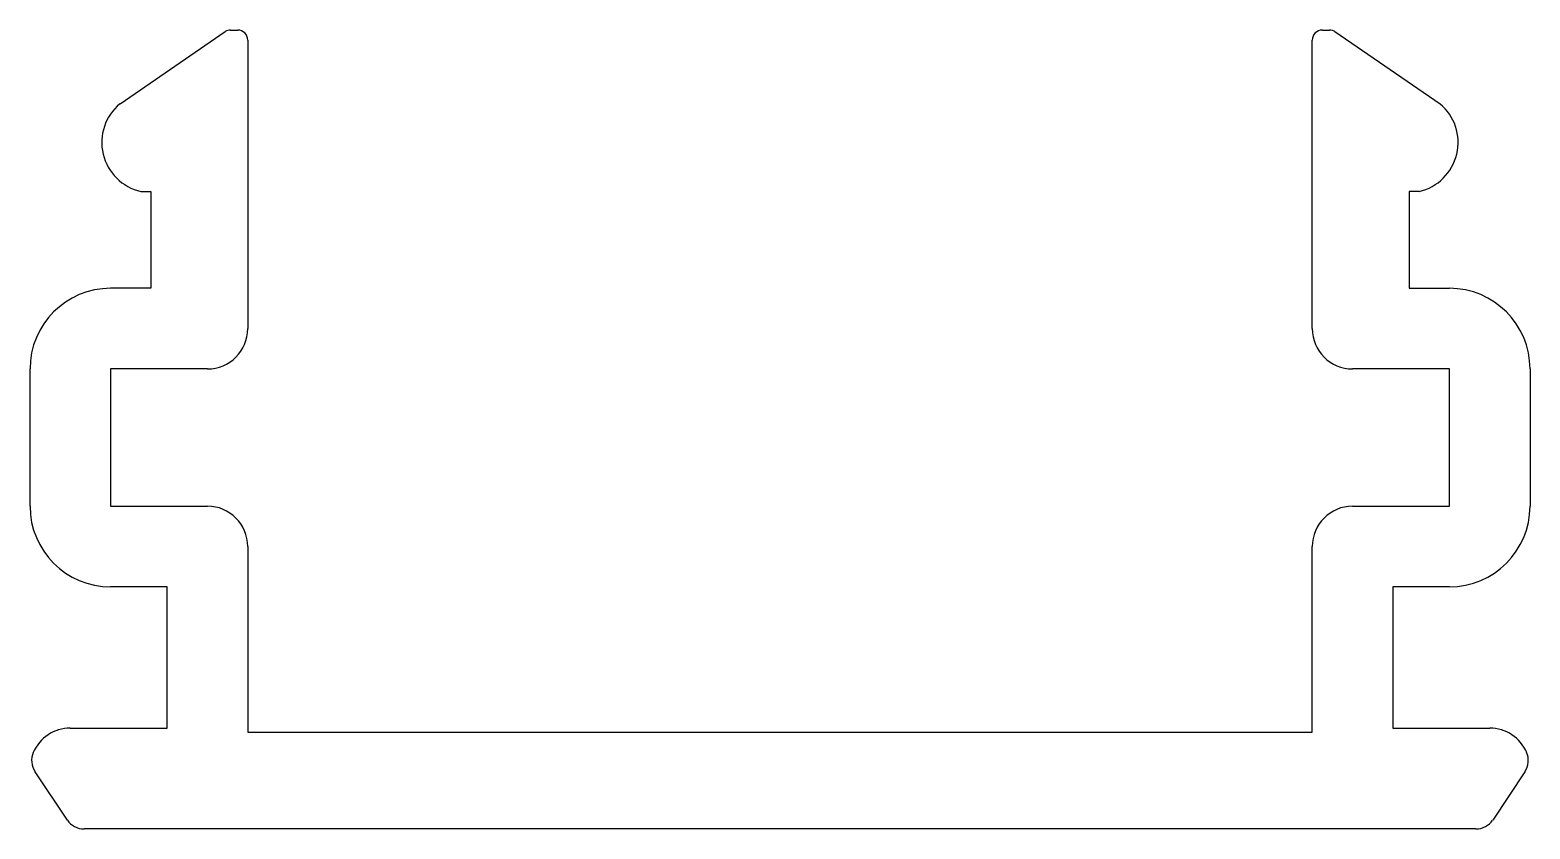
# Model space of a CAD drawing. Extents: x 743 to 761.6, y 622.7 to 632.6.
import ezdxf

# ---------------------------------------------------------------- set-up
doc = ezdxf.new("R2010")
doc.units = 0
doc.layers.get('0').update_dxf_attribs({"linetype": 'CONTINUOUS'})

msp = doc.modelspace()

# ---------------------------------------------------------------- linework, layer by layer
for p, q in [((744.142, 631.644), (745.446, 632.54)), ((745.511, 632.558), (745.601, 632.558)), ((745.726, 632.433), (745.726, 628.858)), ((758.926, 628.858), (758.926, 632.433)), ((759.051, 632.558), (759.141, 632.558)), ((759.206, 632.54), (760.51, 631.644)), ((744.401, 630.558), (744.526, 630.558)), ((744.526, 630.558), (744.526, 629.358)), ((760.126, 630.558), (760.126, 629.358)), ((760.25, 630.558), (760.126, 630.558)), ((744.526, 629.358), (744.026, 629.358)), ((760.126, 629.358), (760.626, 629.358)), ((743.026, 626.658), (743.026, 628.358)), ((745.226, 628.358), (744.026, 628.358)), ((744.026, 628.358), (744.026, 626.658)), ((760.626, 628.358), (759.426, 628.358)), ((760.626, 626.658), (760.626, 628.358)), ((761.626, 628.358), (761.626, 626.658)), ((744.026, 626.658), (745.226, 626.658)), ((759.426, 626.658), (760.626, 626.658)), ((745.726, 626.158), (745.726, 623.858)), ((758.926, 623.858), (758.926, 626.158)), ((744.726, 625.658), (744.026, 625.658)), ((744.726, 623.908), (744.726, 625.658)), ((759.926, 625.658), (759.926, 623.908)), ((760.626, 625.658), (759.926, 625.658)), ((743.526, 623.908), (744.726, 623.908)), ((745.726, 623.858), (752.326, 623.858)), ((752.326, 623.858), (758.926, 623.858)), ((759.926, 623.908), (761.126, 623.908)), ((743.489, 622.769), (743.089, 623.368)), ((761.563, 623.368), (761.163, 622.769)), ((752.326, 622.658), (743.697, 622.658)), ((760.955, 622.658), (752.326, 622.658))]:
    msp.add_line(p, q)
for centre, radius, start, end in [((745.511, 632.433), 0.125, 90, 121.4768), ((745.601, 632.433), 0.125, 360, 90), ((759.051, 632.433), 0.125, 90, 180), ((759.141, 632.433), 0.125, 58.5232, 90), ((744.538, 631.165), 0.622, 129.6006, 257.2804), ((760.113, 631.165), 0.622, 282.7196, 50.3994), ((744.026, 628.358), 1, 90, 180), ((760.626, 628.358), 1, 0, 90), ((745.226, 628.858), 0.5, 270, 0), ((759.426, 628.858), 0.5, 180, 270), ((744.026, 626.658), 1, 180, 270), ((745.226, 626.158), 0.5, 0, 90), ((759.426, 626.158), 0.5, 90, 180), ((760.626, 626.658), 1, 270, 360), ((743.526, 623.408), 0.5, 90, 156.64), ((761.126, 623.408), 0.5, 23.36, 90), ((743.296, 623.507), 0.25, 156.64, 213.7594), ((761.355, 623.507), 0.25, 326.2406, 23.36), ((743.697, 622.908), 0.25, 213.7594, 270), ((760.955, 622.908), 0.25, 270, 326.2406)]:
    msp.add_arc(centre, radius, start, end)

doc.saveas('drawing.dxf')
